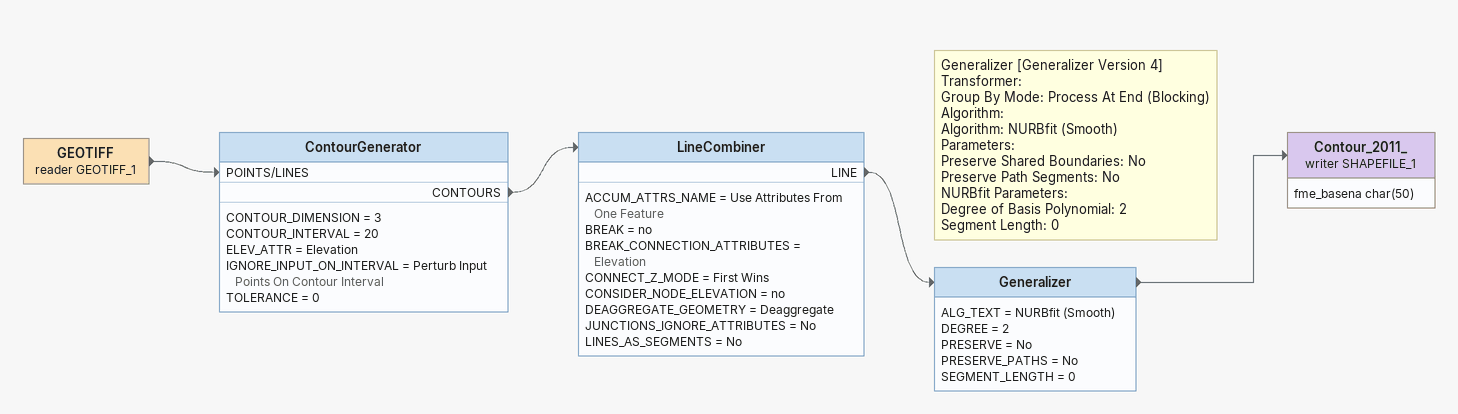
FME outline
GEOTIFF (reader GEOTIFF_1)
    -> ContourGenerator [POINTS/LINES]
ContourGenerator
    CONTOUR_DIMENSION = 3
    CONTOUR_INTERVAL = 20
    ELEV_ATTR = Elevation
    IGNORE_INPUT_ON_INTERVAL = Perturb Input Points On Contour Interval
    TOLERANCE = 0
    CONTOURS -> LineCombiner
LineCombiner
    ACCUM_ATTRS_NAME = Use Attributes From One Feature
    BREAK = no
    BREAK_CONNECTION_ATTRIBUTES = Elevation
    CONNECT_Z_MODE = First Wins
    CONSIDER_NODE_ELEVATION = no
    DEAGGREGATE_GEOMETRY = Deaggregate
    JUNCTIONS_IGNORE_ATTRIBUTES = No
    LINES_AS_SEGMENTS = No
    LINE -> Generalizer
Note: Generalizer [Generalizer Version 4] / Transformer: / Group By Mode: Process At End (Blocking) / Algorithm: / Algorithm: NURBfit (Smooth) / Parameters: / Preserve Shared Boundaries: No / Preserve Path Segments: No / NURBfit Parameters: / Degree of Basis Polynomial: 2 / Segment Length: 0
Generalizer
    ALG_TEXT = NURBfit (Smooth)
    DEGREE = 2
    PRESERVE = No
    PRESERVE_PATHS = No
    SEGMENT_LENGTH = 0
    -> Contour_2011_ (writer SHAPEFILE_1)
Contour_2011_ (writer SHAPEFILE_1)
    attributes: fme_basena char(50)
